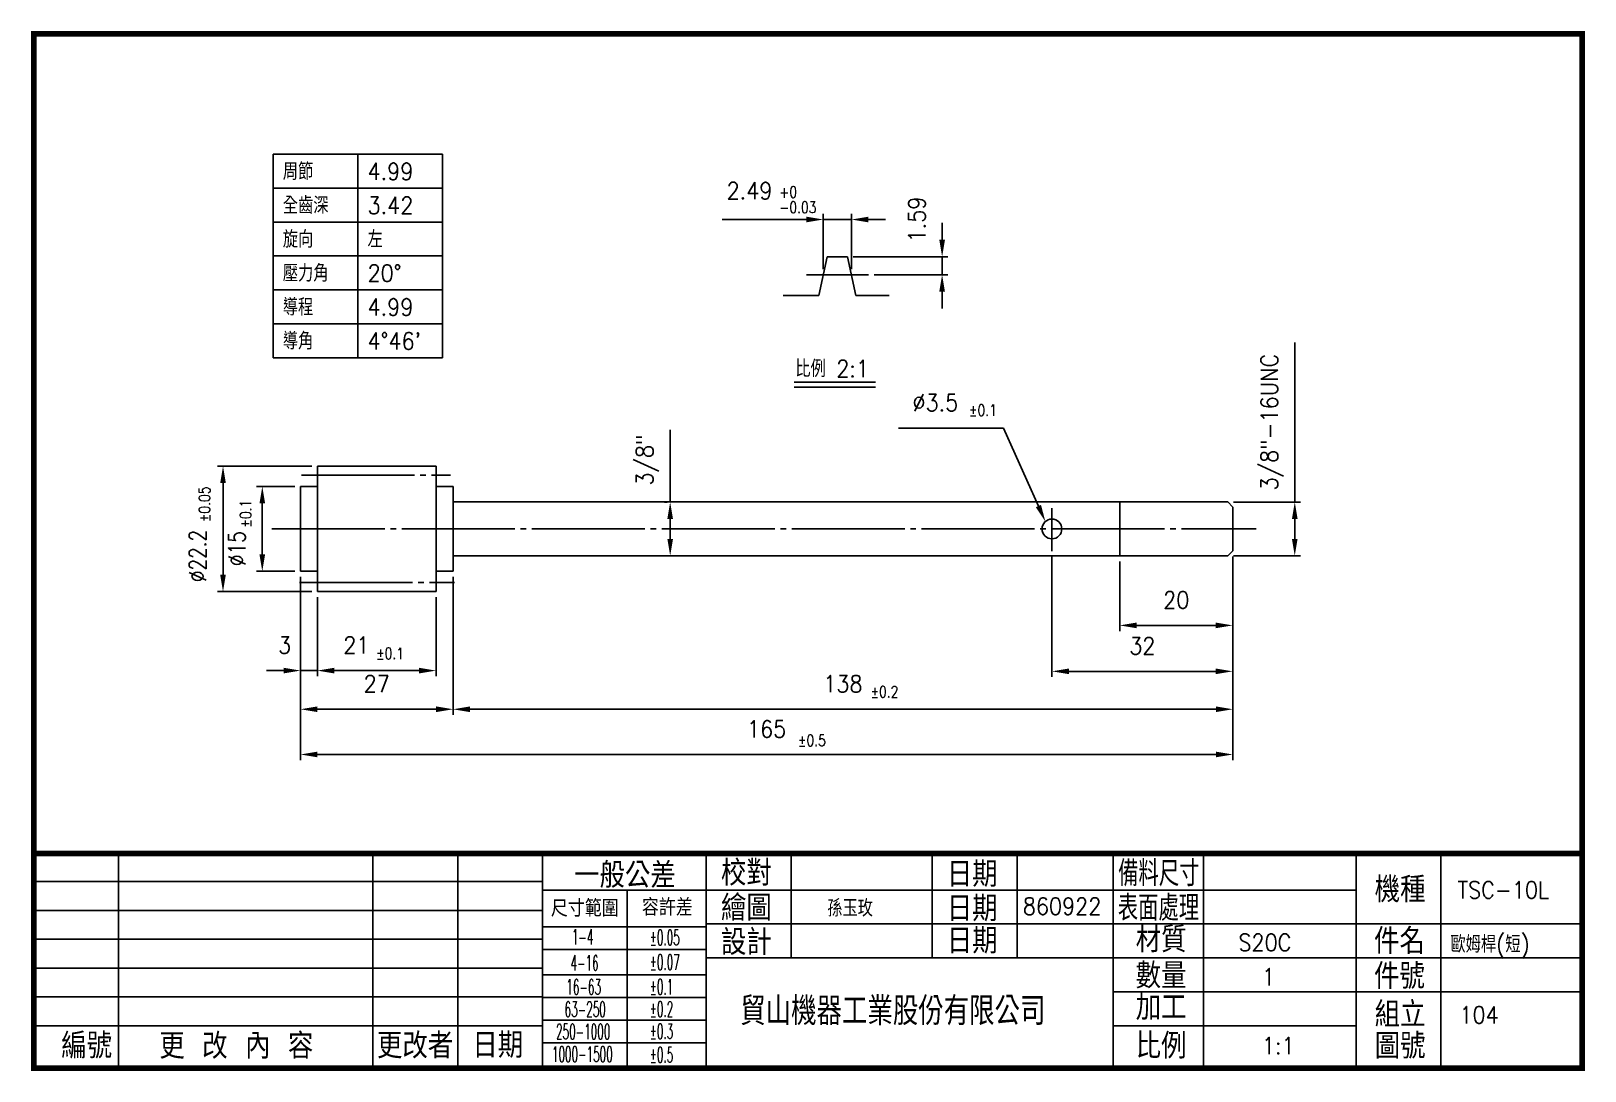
# Model space of a CAD drawing. Extents: x 849 to 1124, y 102 to 286.
import ezdxf
from ezdxf.enums import TextEntityAlignment as Align

# ---------------------------------------------------------------- set-up
doc = ezdxf.new("R2010")
doc.units = 0
doc.header["$MEASUREMENT"] = 0
doc.linetypes.add('CENTER', pattern=[23, 20, -1, 1, -1])
doc.linetypes.add('THIN', pattern=[10000, 0, 10000])
doc.layers.get('0').update_dxf_attribs({"linetype": 'CONTINUOUS'})
doc.layers.get('DEFPOINTS').update_dxf_attribs({"linetype": 'CONTINUOUS'})
for name, color, linetype in [('7', 5, 'CONTINUOUS'), ('DIM', 2, 'CONTINUOUS'), ('SHEET', 7, 'CONTINUOUS'), ('TEXT', 4, 'CONTINUOUS')]:
    doc.layers.add(name, color=color, linetype=linetype)
doc.styles.add('CHINA', font='romans.shx', dxfattribs={"width": 0.9, "bigfont": 'chineset.shx'})
doc.styles.add('ROMANS', font='ROMANS', dxfattribs={"width": 0.5})
doc.styles.get("Standard").update_dxf_attribs({"font": 'SIMPLEX', "width": 0.8})
doc.dimstyles.get("Standard").update_dxf_attribs({"dimtxt": 0.18, "dimasz": 0.18, "dimexe": 0.18, "dimexo": 0.0625, "dimgap": 0.09, "dimtad": 0, "dimtih": 1, "dimtoh": 1, "dimdec": 4, "dimzin": 0, "dimtxsty": 'STANDARD', "dimcen": 0.09, "dimazin": 3, "dimtfac": 1, "dimtdec": 4, "dimtofl": 0, "dimtmove": 0, "dimatfit": 3, "dimtolj": 1, "dimtzin": 0})

# ---------------------------------------------------------------- blocks, each defined once
blk = doc.blocks.new('A4')
at = {"layer": 'SHEET'}
for p, q in [((-119.53, -102.56), (-119.53, -64.56)), ((-74.53, -102.56), (-74.53, -64.56)), ((-59.53, -102.56), (-59.53, -64.56)), ((-44.53, -102.56), (-44.53, -64.56)), ((-15.53, -102.56), (-15.53, -64.56)), ((-0.53, -83.06), (-0.53, -64.56)), ((24.47, -83.06), (24.47, -64.56)), ((39.47, -83.06), (39.47, -64.56)), ((56.47, -102.56), (56.47, -64.56)), ((72.47, -102.56), (72.47, -64.56)), ((99.47, -102.56), (99.47, -64.56)), ((114.47, -102.56), (114.47, -64.56)), ((-134.53, -69.56), (-44.53, -69.56)), ((-44.53, -71.06), (99.47, -71.06)), ((-29.53, -102.56), (-29.53, -71.06)), ((-134.53, -74.66), (-44.53, -74.66)), ((-44.53, -77.56), (-15.53, -77.56)), ((-15.53, -77.06), (139.47, -77.06)), ((-134.53, -79.76), (-44.53, -79.76)), ((-44.53, -81.56), (-15.53, -81.56)), ((-134.53, -84.86), (-44.53, -84.86)), ((-15.53, -83.06), (139.47, -83.06)), ((-44.53, -86.06), (-15.53, -86.06)), ((-134.53, -89.96), (-44.53, -89.96)), ((-44.53, -90.06), (-15.53, -90.06)), ((56.47, -89.06), (139.47, -89.06)), ((-134.53, -95.06), (-44.53, -95.06)), ((-44.53, -94.06), (-15.53, -94.06)), ((56.47, -95.06), (99.47, -95.06)), ((-44.53, -98.06), (-15.53, -98.06))]:
    blk.add_line(p, q, dxfattribs=at)
at = {"layer": 'SHEET', "const_width": 1}
blk.add_lwpolyline([(139.47, -102.56), (-134.53, -102.56), (-134.53, 80.44), (139.47, 80.44)], close=True, dxfattribs=at)
blk.add_lwpolyline([(-134.53, -64.56), (139.47, -64.56)], dxfattribs=at)
at = {"layer": 'TEXT'}
for p in [(-134.53, 80.44), (139.47, 80.44), (-134.53, -102.56), (139.47, -102.56)]:
    blk.add_point(p, dxfattribs=at)
at = {"layer": 'SHEET', "color": 2, "style": 'CHINA'}
blk.add_text('一般公差', height=4.5, dxfattribs=at).set_placement((-29.93, -68.19), align=Align.MIDDLE)
for s, height, p in [('校對', 4.5, (-12.94, -70.27)), ('日期', 4.5, (27.03, -70.5)), ('機種', 4.5, (102.76, -73.22)), ('繪圖', 4.5, (-12.94, -76.46)), ('尺寸範圍', 3, (-43.04, -75.78)), ('容許差', 3, (-26.92, -75.59)), ('日期', 4.5, (27.03, -76.58)), ('設計', 4.5, (-12.94, -82.54)), ('日期', 4.5, (27.03, -82.29)), ('材質', 4.5, (60.46, -82.06)), ('件名', 4.5, (102.65, -82.35)), ('數量', 4.5, (60.46, -88.46)), ('件號', 4.5, (102.65, -88.55)), ('加工', 4.5, (60.46, -94.07)), ('組立', 4.5, (102.76, -95.31)), ('編號', 4.5, (-129.69, -100.86)), ('更 改 內 容', 4.5, (-112.33, -100.9)), ('更改者', 4.5, (-73.82, -100.84)), ('日期', 4.5, (-56.93, -100.76)), ('比例', 4.5, (60.46, -100.87)), ('圖號', 4.5, (102.76, -100.91))]:
    blk.add_text(s, height=height, dxfattribs=at).set_placement(p)
at = {"layer": 'SHEET', "color": 2}
for s, height, style, width, p in [('備料尺寸', 4.5, 'CHINA', 0.8, (57.36, -70.36)), ('表面處理', 4.5, 'CHINA', 0.8, (57.3, -76.47)), ('1-4', 2.7, 'ROMANS', 0.5, (-39.34, -80.7)), ('%%p0.05', 2.7, 'ROMANS', 0.5, (-25.54, -80.8)), ('%%p0.07', 2.7, 'ROMANS', 0.5, (-25.54, -85.17)), ('4-16', 2.7, 'ROMANS', 0.5, (-39.56, -85.3)), ('16-63', 2.7, 'ROMANS', 0.5, (-40.29, -89.55)), ('%%p0.1', 2.7, 'ROMANS', 0.5, (-25.54, -89.54)), ('63-250', 2.7, 'ROMANS', 0.5, (-40.59, -93.5)), ('%%p0.2', 2.7, 'ROMANS', 0.5, (-25.54, -93.48)), ('250-1000', 2.7, 'ROMANS', 0.5, (-42.12, -97.45)), ('%%p0.3', 2.7, 'ROMANS', 0.5, (-25.54, -97.41)), ('1000-1500', 2.7, 'ROMANS', 0.5, (-42.85, -101.45)), ('%%p0.5', 2.7, 'ROMANS', 0.5, (-25.54, -101.56))]:
    blk.add_text(s, height=height, dxfattribs=dict(at, style=style, width=width)).set_placement(p)
blk = doc.blocks.new('*D1')
at = {"color": 0, "linetype": 'BYBLOCK'}
for p, q in [((881.34, 205.61), (874.58, 205.61)), ((875.58, 202.61), (875.58, 193.61)), ((881.34, 190.61), (874.58, 190.61))]:
    blk.add_line(p, q, dxfattribs=at)
for points in [[(875.08, 202.61), (876.08, 202.61), (875.58, 205.61)], [(875.08, 193.61), (876.08, 193.61), (875.58, 190.61)]]:
    blk.add_solid(points, dxfattribs=at)
at = {"layer": 'DEFPOINTS', "color": 0, "linetype": 'BYBLOCK'}
for p in [(882.34, 205.61), (875.58, 190.61), (882.34, 190.61)]:
    blk.add_point(p, dxfattribs=at)
at = {"color": 0, "linetype": 'BYBLOCK', "width": 0.8}
blk.add_text('%%c15', height=3, rotation=90, dxfattribs=at).set_placement((872.58, 194.62), align=Align.CENTER)
blk = doc.blocks.new('SI-TOL')
at = {"width": 0.8}
blk.add_attdef('TOLPM', (0.03, -0.01), '', height=2.5, dxfattribs=at)
blk = doc.blocks.new('*D3')
at = {"color": 0, "linetype": 'BYBLOCK'}
for p, q in [((884.34, 209.21), (867.63, 209.21)), ((868.63, 206.21), (868.63, 190.01)), ((884.34, 187.01), (867.63, 187.01))]:
    blk.add_line(p, q, dxfattribs=at)
for points in [[(868.13, 206.21), (869.13, 206.21), (868.63, 209.21)], [(868.13, 190.01), (869.13, 190.01), (868.63, 187.01)]]:
    blk.add_solid(points, dxfattribs=at)
at = {"layer": 'DEFPOINTS', "color": 0, "linetype": 'BYBLOCK'}
for p in [(885.34, 209.21), (868.63, 187.01), (885.34, 187.01)]:
    blk.add_point(p, dxfattribs=at)
at = {"color": 0, "linetype": 'BYBLOCK', "width": 0.8}
blk.add_text('%%c22.2', height=3, rotation=90, dxfattribs=at).set_placement((865.63, 193.32), align=Align.CENTER)
blk = doc.blocks.new('*D6')
at = {"color": 0, "linetype": 'BYBLOCK'}
for p, q in [((882.34, 189.61), (882.34, 172.04)), ((885.34, 186.01), (885.34, 172.04)), ((879.34, 173.04), (876.34, 173.04)), ((882.34, 173.04), (885.34, 173.04)), ((888.34, 173.04), (891.34, 173.04))]:
    blk.add_line(p, q, dxfattribs=at)
for points in [[(879.34, 173.54), (879.34, 172.54), (882.34, 173.04)], [(888.34, 173.54), (888.34, 172.54), (885.34, 173.04)]]:
    blk.add_solid(points, dxfattribs=at)
at = {"layer": 'DEFPOINTS', "color": 0, "linetype": 'BYBLOCK'}
for p in [(882.34, 190.61), (885.34, 187.01), (885.34, 173.04)]:
    blk.add_point(p, dxfattribs=at)
at = {"color": 0, "linetype": 'BYBLOCK', "style": 'CHINA', "width": 0.9}
blk.add_text('3', height=3, dxfattribs=at).set_placement((879.53, 176.04), align=Align.CENTER)
blk = doc.blocks.new('*D8')
at = {"color": 0, "linetype": 'BYBLOCK'}
for p, q in [((885.34, 186.01), (885.34, 172.04)), ((906.34, 186.01), (906.34, 172.04)), ((888.34, 173.04), (903.34, 173.04))]:
    blk.add_line(p, q, dxfattribs=at)
for points in [[(888.34, 173.54), (888.34, 172.54), (885.34, 173.04)], [(903.34, 173.54), (903.34, 172.54), (906.34, 173.04)]]:
    blk.add_solid(points, dxfattribs=at)
at = {"layer": 'DEFPOINTS', "color": 0, "linetype": 'BYBLOCK'}
for p in [(885.34, 187.01), (906.34, 187.01), (906.34, 173.04)]:
    blk.add_point(p, dxfattribs=at)
at = {"color": 0, "linetype": 'BYBLOCK', "style": 'CHINA', "width": 0.9}
blk.add_text('21', height=3, dxfattribs=at).set_placement((892.22, 176.04), align=Align.CENTER)
blk = doc.blocks.new('*D7')
at = {"color": 0, "linetype": 'BYBLOCK'}
for p, q in [((882.34, 189.61), (882.34, 165.2)), ((909.34, 189.61), (909.34, 165.2)), ((885.34, 166.2), (906.34, 166.2))]:
    blk.add_line(p, q, dxfattribs=at)
for points in [[(885.34, 166.7), (885.34, 165.7), (882.34, 166.2)], [(906.34, 166.7), (906.34, 165.7), (909.34, 166.2)]]:
    blk.add_solid(points, dxfattribs=at)
at = {"layer": 'DEFPOINTS', "color": 0, "linetype": 'BYBLOCK'}
for p in [(882.34, 190.61), (909.34, 190.61), (909.34, 166.2)]:
    blk.add_point(p, dxfattribs=at)
at = {"color": 0, "linetype": 'BYBLOCK', "style": 'CHINA', "width": 0.9}
blk.add_text('27', height=3, dxfattribs=at).set_placement((895.84, 169.2), align=Align.CENTER)
blk = doc.blocks.new('*D15')
at = {"color": 0, "linetype": 'BYBLOCK'}
for p, q in [((1062.12, 193.25), (1062.12, 180.04)), ((1042.12, 192.35), (1042.12, 180.04)), ((1059.12, 181.04), (1045.12, 181.04))]:
    blk.add_line(p, q, dxfattribs=at)
for points in [[(1045.12, 181.54), (1045.12, 180.54), (1042.12, 181.04)], [(1059.12, 181.54), (1059.12, 180.54), (1062.12, 181.04)]]:
    blk.add_solid(points, dxfattribs=at)
at = {"layer": 'DEFPOINTS', "color": 0, "linetype": 'BYBLOCK'}
for p in [(1042.12, 193.35), (1062.12, 194.25), (1042.12, 181.04)]:
    blk.add_point(p, dxfattribs=at)
at = {"color": 0, "linetype": 'BYBLOCK', "style": 'CHINA', "width": 0.9}
blk.add_text('20', height=3, dxfattribs=at).set_placement((1052.12, 184.04), align=Align.CENTER)
blk = doc.blocks.new('*D14')
at = {"color": 0, "linetype": 'BYBLOCK'}
for p, q in [((1030.12, 193.18), (1030.12, 171.91)), ((1062.12, 193.25), (1062.12, 171.91)), ((1033.12, 172.91), (1059.12, 172.91))]:
    blk.add_line(p, q, dxfattribs=at)
for points in [[(1033.12, 173.41), (1033.12, 172.41), (1030.12, 172.91)], [(1059.12, 173.41), (1059.12, 172.41), (1062.12, 172.91)]]:
    blk.add_solid(points, dxfattribs=at)
at = {"layer": 'DEFPOINTS', "color": 0, "linetype": 'BYBLOCK'}
for p in [(1030.12, 194.18), (1062.12, 194.25), (1062.12, 172.91)]:
    blk.add_point(p, dxfattribs=at)
at = {"color": 0, "linetype": 'BYBLOCK', "style": 'CHINA', "width": 0.9}
blk.add_text('32', height=3, dxfattribs=at).set_placement((1046.12, 175.91), align=Align.CENTER)
blk = doc.blocks.new('*D4')
at = {"color": 0, "linetype": 'BYBLOCK'}
for p, q in [((1092.44, 202.87), (1104.31, 202.87)), ((1103.31, 196.35), (1103.31, 199.87)), ((1092.44, 193.35), (1104.31, 193.35))]:
    blk.add_line(p, q, dxfattribs=at)
for points in [[(1102.81, 199.87), (1103.81, 199.87), (1103.31, 202.87)], [(1102.81, 196.35), (1103.81, 196.35), (1103.31, 193.35)]]:
    blk.add_solid(points, dxfattribs=at)
at = {"layer": 'DEFPOINTS', "color": 0, "linetype": 'BYBLOCK'}
for p in [(1091.44, 202.87), (1103.31, 202.87), (1091.44, 193.35)]:
    blk.add_point(p, dxfattribs=at)
at = {"color": 0, "linetype": 'BYBLOCK', "style": 'CHINA', "width": 0.9}
blk.add_text('3/8"-16UNC', height=3, rotation=90, dxfattribs=at).set_placement((1100.31, 217.02), align=Align.CENTER)
blk = doc.blocks.new('*D5')
at = {"color": 0, "linetype": 'BYBLOCK'}
for p, q in [((947.26, 202.87), (946.77, 202.87)), ((947.77, 196.35), (947.77, 199.87)), ((947.26, 193.35), (946.77, 193.35))]:
    blk.add_line(p, q, dxfattribs=at)
for points in [[(947.27, 199.87), (948.27, 199.87), (947.77, 202.87)], [(947.27, 196.35), (948.27, 196.35), (947.77, 193.35)]]:
    blk.add_solid(points, dxfattribs=at)
at = {"layer": 'DEFPOINTS', "color": 0, "linetype": 'BYBLOCK'}
for p in [(947.77, 202.87), (948.26, 202.87), (948.26, 193.35)]:
    blk.add_point(p, dxfattribs=at)
at = {"color": 0, "linetype": 'BYBLOCK', "style": 'CHINA', "width": 0.9}
blk.add_text('3/8"', height=3, rotation=90, dxfattribs=at).set_placement((944.77, 210.3), align=Align.CENTER)
blk = doc.blocks.new('*D9')
at = {"color": 0, "linetype": 'BYBLOCK'}
for p, q in [((995.9, 249.28), (995.9, 252.28)), ((980.16, 246.28), (996.9, 246.28)), ((995.9, 246.28), (995.9, 243.1)), ((983.85, 243.1), (996.9, 243.1)), ((995.9, 240.1), (995.9, 237.1))]:
    blk.add_line(p, q, dxfattribs=at)
for points in [[(995.4, 249.28), (996.4, 249.28), (995.9, 246.28)], [(995.4, 240.1), (996.4, 240.1), (995.9, 243.1)]]:
    blk.add_solid(points, dxfattribs=at)
at = {"layer": 'DEFPOINTS', "color": 0, "linetype": 'BYBLOCK'}
for p in [(979.16, 246.28), (982.85, 243.1), (995.9, 243.1)]:
    blk.add_point(p, dxfattribs=at)
at = {"color": 0, "linetype": 'BYBLOCK', "style": 'CHINA', "width": 0.9}
blk.add_text('1.59', height=3, rotation=90, dxfattribs=at).set_placement((992.93, 252.86), align=Align.CENTER)
blk = doc.blocks.new('*D11')
at = {"color": 0, "linetype": 'BYBLOCK'}
for p, q in [((974.87, 244.1), (974.87, 253.86)), ((979.85, 244.1), (979.85, 253.86)), ((971.87, 252.86), (968.87, 252.86)), ((974.87, 252.86), (979.85, 252.86)), ((982.85, 252.86), (985.85, 252.86))]:
    blk.add_line(p, q, dxfattribs=at)
for points in [[(971.87, 253.36), (971.87, 252.36), (974.87, 252.86)], [(982.85, 253.36), (982.85, 252.36), (979.85, 252.86)]]:
    blk.add_solid(points, dxfattribs=at)
at = {"layer": 'DEFPOINTS', "color": 0, "linetype": 'BYBLOCK'}
for p in [(979.85, 252.86), (974.87, 243.1), (979.85, 243.1)]:
    blk.add_point(p, dxfattribs=at)
at = {"color": 0, "linetype": 'BYBLOCK', "style": 'CHINA', "width": 0.9}
blk.add_text('2.49', height=3, dxfattribs=at).set_placement((961.81, 256.45), align=Align.CENTER)
blk = doc.blocks.new('DOU-TOL')
at = {"width": 0.8}
for tag, p in [('TOLP', (0.13, 3.84)), ('TOLM', (0.13, 0.47))]:
    blk.add_attdef(tag, p, '', height=2.5, dxfattribs=at)
blk = doc.blocks.new('*D13')
at = {"color": 0, "linetype": 'BYBLOCK'}
for p, q in [((1047.34, 193.25), (1047.34, 157.2)), ((882.34, 189.61), (882.34, 157.2)), ((885.34, 158.2), (1044.34, 158.2))]:
    blk.add_line(p, q, dxfattribs=at)
for points in [[(885.34, 158.7), (885.34, 157.7), (882.34, 158.2)], [(1044.34, 158.7), (1044.34, 157.7), (1047.34, 158.2)]]:
    blk.add_solid(points, dxfattribs=at)
at = {"layer": 'DEFPOINTS', "color": 0, "linetype": 'BYBLOCK'}
for p in [(1047.34, 194.25), (882.34, 190.61), (1047.34, 158.2)]:
    blk.add_point(p, dxfattribs=at)
at = {"color": 0, "linetype": 'BYBLOCK', "style": 'CHINA', "width": 0.9}
blk.add_text('165', height=3, dxfattribs=at).set_placement((964.84, 161.2), align=Align.CENTER)
blk = doc.blocks.new('*D12')
at = {"color": 0, "linetype": 'BYBLOCK'}
for p, q in [((1047.34, 193.25), (1047.34, 165.2)), ((909.34, 189.61), (909.34, 165.2)), ((912.34, 166.2), (1044.34, 166.2))]:
    blk.add_line(p, q, dxfattribs=at)
for points in [[(912.34, 166.7), (912.34, 165.7), (909.34, 166.2)], [(1044.34, 166.7), (1044.34, 165.7), (1047.34, 166.2)]]:
    blk.add_solid(points, dxfattribs=at)
at = {"layer": 'DEFPOINTS', "color": 0, "linetype": 'BYBLOCK'}
for p in [(1047.34, 194.25), (909.34, 190.61), (1047.34, 166.2)]:
    blk.add_point(p, dxfattribs=at)
at = {"color": 0, "linetype": 'BYBLOCK', "style": 'CHINA', "width": 0.9}
blk.add_text('138', height=3, dxfattribs=at).set_placement((978.34, 169.2), align=Align.CENTER)

msp = doc.modelspace()

# ---------------------------------------------------------------- linework, layer by layer
at = {"layer": '7', "color": 7, "linetype": 'CONTINUOUS'}
for p, q in [((990.33609, 246.28095), (988.86502, 239.44095)), ((990.33609, 246.28095), (993.94826, 246.28095)), ((993.94826, 246.28095), (995.41932, 239.44095)), ((988.86502, 239.44095), (982.53811, 239.44095)), ((995.41932, 239.44095), (1001.28312, 239.44095)), ((900.12163, 209.21473), (921.12163, 209.21473)), ((900.12163, 187.01473), (900.12163, 209.21473)), ((921.12163, 209.21473), (921.12163, 187.01473)), ((897.12163, 205.61473), (900.12163, 205.61473)), ((897.12163, 190.61473), (897.12163, 205.61473)), ((921.12163, 205.61473), (924.12163, 205.61473)), ((924.12163, 205.61473), (924.12163, 190.61473)), ((924.12163, 202.87473), (1061.22163, 202.87473)), ((1042.12163, 202.87473), (1042.12163, 193.35473)), ((1061.22163, 202.87473), (1062.12163, 201.97473)), ((1062.12163, 201.97473), (1062.12163, 194.25473)), ((1061.22163, 193.35473), (924.12163, 193.35473)), ((1062.12163, 194.25473), (1061.22163, 193.35473)), ((900.12163, 190.61473), (897.12163, 190.61473)), ((924.12163, 190.61473), (921.12163, 190.61473)), ((921.12163, 187.01473), (900.12163, 187.01473))]:
    msp.add_line(p, q, dxfattribs=at)
at = {"layer": '7', "color": 1, "linetype": 'CENTER'}
for p, q in [((986.65217, 243.10095), (997.63217, 243.10095)), ((897.304, 207.62473), (923.64636, 207.62473)), ((1030.12163, 201.75573), (1030.12163, 194.18021)), ((892.0589, 198.11473), (1066.25245, 198.11473)), ((896.94962, 188.60473), (924.35512, 188.60473))]:
    msp.add_line(p, q, dxfattribs=at)
at = {"layer": '7', "color": 4, "linetype": 'THIN'}
for p, q in [((1042.12163, 201.97473), (1062.12163, 201.97473)), ((1061.22163, 202.87473), (1061.22163, 193.35473)), ((1062.12163, 194.25473), (1042.12163, 194.25473))]:
    msp.add_line(p, q, dxfattribs=at)
at = {"layer": '7', "color": 7, "linetype": 'CONTINUOUS'}
msp.add_circle((1030.12163, 198.11473), 1.75, dxfattribs=at)
at = {"layer": 'DIM', "linetype": 'CONTINUOUS'}
for p, q in [((892.27048, 228.40706), (892.27048, 264.40706)), ((892.27048, 264.40706), (922.27048, 264.40706)), ((907.27048, 264.40706), (907.27048, 228.40706)), ((922.27048, 264.40706), (922.27048, 228.40706)), ((892.27048, 258.40706), (922.27048, 258.40706)), ((892.27048, 252.40706), (922.27048, 252.40706)), ((983.65217, 252.86176), (971.77401, 252.86176)), ((892.27048, 246.40706), (922.27048, 246.40706)), ((892.27048, 240.40706), (922.27048, 240.40706)), ((892.27048, 234.40706), (922.27048, 234.40706)), ((1073.09154, 202.87473), (1073.09154, 231.1058)), ((922.27048, 228.40706), (892.27048, 228.40706)), ((984.51874, 224.08141), (998.88063, 224.08141)), ((984.51874, 223.19007), (998.88063, 223.19007)), ((962.5502, 202.87473), (962.5502, 215.65647)), ((1021.54275, 215.95212), (1002.94586, 215.95212)), ((1027.72727, 202.15617), (1021.54275, 215.95212))]:
    msp.add_line(p, q, dxfattribs=at)
msp.add_solid([(1028.18352, 202.3607), (1027.27101, 201.95164), (1028.95446, 199.41865)], dxfattribs=at)

# ---------------------------------------------------------------- block references
at = {"layer": 'DIM', "linetype": 'CONTINUOUS', "xscale": 0.8, "yscale": 0.8, "zscale": 0.8}
for name, p, values in [('DOU-TOL', (981.75694, 253.64305), {'TOLM': '-0.03', 'TOLP': '+0'}), ('SI-TOL', (1015.40973, 218.12664), {'TOLPM': '%%p0.1'}), ('SI-TOL', (910.48473, 175.09408), {'TOLPM': '%%p0.1'}), ('SI-TOL', (997.98118, 168.29145), {'TOLPM': '%%p0.2'}), ('SI-TOL', (985.14444, 159.69866), {'TOLPM': '%%p0.5'})]:
    msp.add_blockref(name, p, dxfattribs=at).add_auto_attribs(values)
at = {"layer": 'DIM', "linetype": 'CONTINUOUS', "xscale": 0.8, "yscale": 0.8, "zscale": 0.8, "rotation": 90}
for p, values in [((881.13098, 199.29066), {'TOLPM': '%%p0.05'}), ((888.40952, 198.31371), {'TOLPM': '%%p0.1'})]:
    msp.add_blockref('SI-TOL', p, dxfattribs=at).add_auto_attribs(values)
at = {"layer": 'SHEET', "color": 7, "linetype": 'CONTINUOUS'}
msp.add_blockref('A4', (984.47405, 205.26169), dxfattribs=at)

# ---------------------------------------------------------------- texts
at = {"layer": 'DIM', "linetype": 'CONTINUOUS', "style": 'CHINA', "width": 0.9}
for s, height, p in [('周節', 3, (893.99274, 259.86321)), ('4.99', 3, (908.99274, 259.86321)), ('全齒深', 3, (893.99274, 253.86321)), ('3.42', 3, (908.99274, 253.86321)), ('旋向', 3, (893.99274, 247.86321)), ('左', 3, (908.99274, 247.86321)), ('壓力角', 3, (893.99274, 241.86321)), ('20%%D', 3, (908.99274, 241.86321)), ('導程', 3, (893.99274, 235.86321)), ('4.99', 3, (908.99274, 235.86321)), ('導角', 3, (893.99274, 229.86321)), ("4%%D46'", 3, (908.99274, 229.86321)), ('比例 2:1', 3, (984.69715, 224.97275)), ('TSC-10L', 3, (1101.91687, 132.72337)), ('孫玉玫', 3, (990.34616, 129.51983)), ('860922', 3, (1024.97155, 129.84019)), ('歐姆桿(短)', 3, (1100.63444, 123.11277)), ('S20C', 3, (1063.1236, 123.43312)), ('1', 3, (1067.29148, 117.34641)), ('貿山機器工業股份有限公司', 5, (974.9571, 110.29864)), ('104', 3, (1102.23747, 110.61899)), ('1:1', 3, (1067.29148, 105.17298))]:
    msp.add_text(s, height=height, dxfattribs=at).set_placement(p)
msp.add_text('%%C3.5', height=3, dxfattribs=at).set_placement((1013.53918, 218.95212), align=Align.RIGHT)

# ---------------------------------------------------------------- dimensions: what is measured, and where the dimension line sits
at = {"layer": 'DIM', "linetype": 'CONTINUOUS'}
dim = msp.add_linear_dim(base=(994.63217, 252.86176), p1=(989.65217, 243.10095), p2=(994.63217, 243.10095), text='2.49', dimstyle='Standard', dxfattribs=at)
dim.commit()
dim.dimension.update_dxf_attribs({"geometry": '*D11', "text_midpoint": (976.59722, 256.44504), "dimtype": 128, "insert": (14.78495, 0)})
for base, p1, p2, text, picture, middle, set_off in [((1010.68955, 243.10095), (993.94826, 246.28095), (997.63217, 243.10095), '1.59', '*D9', (1007.71351, 252.86176), (14.78495, 0)), ((1073.09154, 202.87473), (1061.22163, 193.35473), (1061.22163, 202.87473), '3/8"-16UNC', '*D4', (1070.09154, 217.02084), (-30.21505, 0)), ((962.5502, 202.87473), (963.04303, 193.35473), (963.04303, 202.87473), '3/8"', '*D5', (959.5502, 210.29519), (14.78495, 0)), ((883.41232, 187.01473), (900.12163, 209.21473), (900.12163, 187.01473), '%%c22.2', '*D3', (880.41232, 193.32044), (14.78495, 0)), ((890.36495, 190.61473), (897.12163, 205.61473), (897.12163, 190.61473), '%%c15', '*D1', (887.36495, 194.62303), (14.78495, 0))]:
    dim = msp.add_linear_dim(base=base, p1=p1, p2=p2, angle=90, text=text, dimstyle='Standard', dxfattribs=at)
    dim.commit()
    dim.dimension.update_dxf_attribs({"geometry": picture, "text_midpoint": middle, "dimtype": 128, "insert": set_off})
for base, p1, p2, picture, middle in [((1062.12163, 158.19763), (897.12163, 190.61473), (1062.12163, 194.25473), '*D13', (979.62163, 161.19763)), ((1062.12163, 166.20377), (924.12163, 190.61473), (1062.12163, 194.25473), '*D12', (993.12163, 169.20377)), ((924.12163, 166.20377), (897.12163, 190.61473), (924.12163, 190.61473), '*D7', (910.62163, 169.20377))]:
    dim = msp.add_linear_dim(base=base, p1=p1, p2=p2, dimstyle='Standard', dxfattribs=at)
    dim.commit()
    dim.dimension.update_dxf_attribs({"geometry": picture, "text_midpoint": middle, "insert": (14.78495, 0)})
for base, p1, p2, picture, middle in [((1062.12163, 172.90661), (1030.12163, 194.18021), (1062.12163, 194.25473), '*D14', (1046.12163, 175.90661)), ((1042.12163, 181.04145), (1062.12163, 194.25473), (1042.12163, 193.35473), '*D15', (1052.12163, 184.04145))]:
    dim = msp.add_linear_dim(base=base, p1=p1, p2=p2, dimstyle='Standard', dxfattribs=at)
    dim.commit()
    dim.dimension.update_dxf_attribs({"geometry": picture, "text_midpoint": middle})
for base, p1, p2, picture, middle in [((900.12163, 173.0448), (897.12163, 190.61473), (900.12163, 187.01473), '*D6', (894.31244, 176.0448)), ((921.12163, 173.0448), (900.12163, 187.01473), (921.12163, 187.01473), '*D8', (907.00396, 176.0448))]:
    dim = msp.add_linear_dim(base=base, p1=p1, p2=p2, dimstyle='Standard', dxfattribs=at)
    dim.commit()
    dim.dimension.update_dxf_attribs({"geometry": picture, "text_midpoint": middle, "dimtype": 128, "insert": (14.78495, 0)})

doc.saveas('drawing.dxf')
